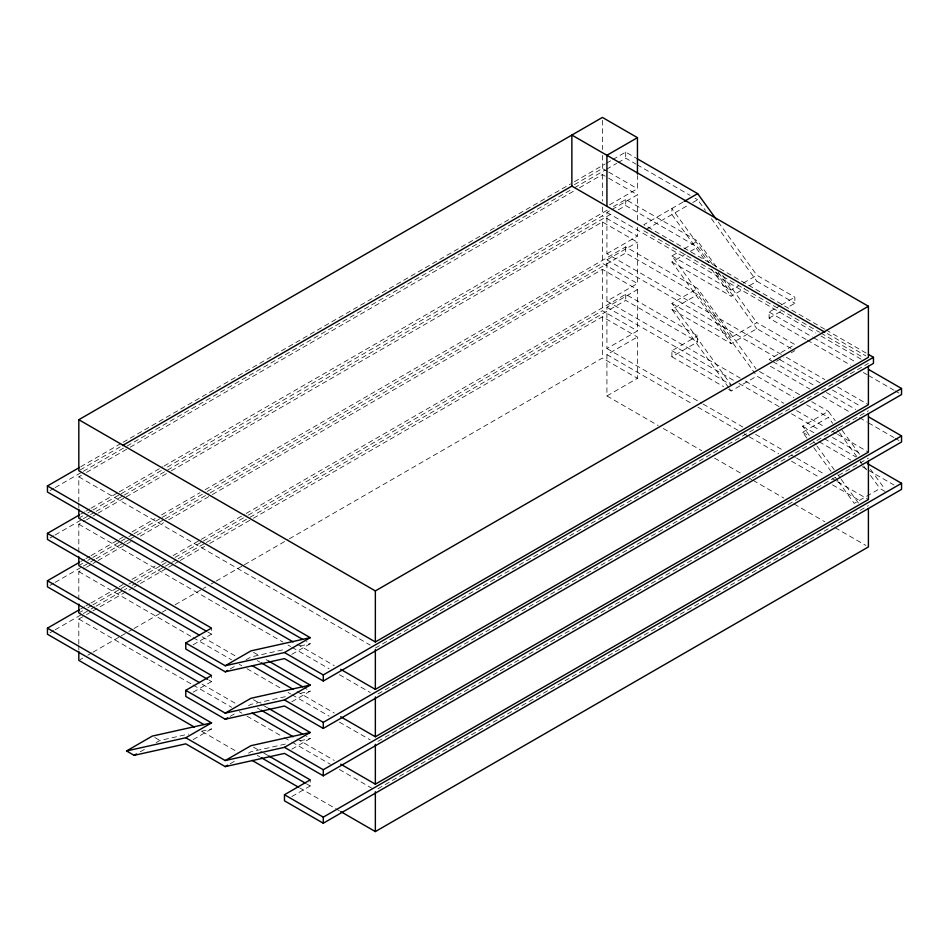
<?xml version="1.0" encoding="UTF-8"?>
<svg xmlns="http://www.w3.org/2000/svg" width="949" height="949" viewBox="0 0 949 949"><rect width="100%" height="100%" fill="white"/><g stroke="black" fill="none" stroke-linecap="round" stroke-linejoin="round"><path stroke-width="0.71" stroke-dasharray="4.75 3.56" d="M80.784 466.706L121.816 443.017M123.097 442.281L570.586 183.928M574.43 181.71L605.201 163.94M606.482 163.204L611.607 160.239M612.888 159.503L625.711 152.101L635.806 157.925M80.096 470.016L121.187 446.303M574.394 184.64L602.401 168.471L607.407 171.366M50.012 490.55L53.856 488.332M55.149 487.584L82.065 472.044M83.346 471.297L125.659 446.872M126.941 446.137L571.867 189.266M574.43 187.783L605.201 170.013M606.482 169.278L616.731 163.358M618.013 162.623L625.711 158.175L635.806 164.011M78.814 501.926L78.814 476.837L81.389 475.354M86.513 472.388L128.886 447.928M130.179 447.193L574.394 190.725M579.483 187.783L602.401 174.545L607.407 177.439M609.448 204.877L637.455 188.709L637.455 175.589M80.784 514.109L84.627 511.891M85.908 511.155L89.752 508.937M91.033 508.19L117.961 492.65M119.242 491.914L162.825 466.742M164.106 466.006L608.534 209.409M613.445 206.585L625.711 199.504L697.657 241.034L717.397 268.235M781.241 354.392L606.921 253.739L606.921 212.422L609.448 210.963M611.986 209.492L637.455 194.782L637.455 221.354M80.096 517.419L82.67 515.936M87.806 512.97L91.65 510.752M92.943 510.004L119.906 494.441M121.187 493.705L162.279 469.98M167.415 467.015L602.401 215.874L637.455 236.111L637.455 227.262M50.012 537.953L53.856 535.734M55.137 534.987L82.065 519.447M83.346 518.712L94.876 512.045M96.157 511.309L123.085 495.769M124.366 495.022L613.445 212.659M618.345 209.824L625.711 205.577L697.657 247.12L708.808 262.493M78.814 552.282L78.814 524.239L85.232 520.538M86.513 519.791L91.65 516.825M92.943 516.09L96.786 513.86M98.079 513.124L125.043 497.549M126.324 496.813L169.978 471.606M171.259 470.87L602.401 221.947L637.455 242.185L637.455 283.514L606.921 301.141L606.921 259.824L637.455 242.185M682.936 202.125L643.802 224.723L824.705 329.161M646.364 229.326L687.847 205.375M692.746 202.54L697.657 199.717L705.38 210.358M606.921 253.739L637.455 236.111M80.784 561.511L84.627 559.293M85.908 558.558L89.752 556.339M91.033 555.592L117.961 540.052M119.242 539.317L123.085 537.087M132.053 531.914L155.126 518.593M161.544 514.892L200.002 492.685M205.126 489.72L625.711 246.906L697.657 288.437L756.033 368.864M80.096 564.821L82.67 563.338M87.806 560.373L91.65 558.154M92.943 557.407L119.906 541.843M121.187 541.108L127.605 537.395M128.886 536.659L132.741 534.429M134.023 533.694L160.986 518.118M162.279 517.383L205.933 492.175M207.214 491.44L602.401 263.276L637.455 283.514M50.012 585.355L53.856 583.137M55.137 582.389L82.065 566.85M83.346 566.114L94.876 559.447M96.157 558.712L123.085 543.172M124.366 542.425L129.491 539.471M130.772 538.724L135.897 535.77M137.19 535.022L164.106 519.483M165.387 518.747L208.97 493.575M210.251 492.839L625.711 252.98L697.657 294.522L755.179 373.752M78.814 599.685L78.814 571.642L85.232 567.941M86.513 567.194L91.65 564.228M92.943 563.492L96.786 561.262M98.079 560.527L132.741 540.503M140.44 536.066L163.56 522.721M168.697 519.755L211.069 495.295M212.351 494.548L602.401 269.35L637.455 289.587L637.455 330.916L606.921 348.544L606.921 307.227L637.455 289.587M771.667 360.905L769.117 359.434L794.871 344.57L756.887 322.636L731.145 337.512L671.904 255.91L679.259 251.663M684.158 248.828L697.657 241.034M791.075 348.449L756.887 328.722L731.145 343.585L671.904 261.983L685.392 254.19M690.291 251.366L697.657 247.12M80.784 608.914L84.627 606.696M85.908 605.96L89.752 603.73M91.033 602.995L117.961 587.455M119.242 586.707L123.085 584.489M132.053 579.317L155.126 565.995M161.544 562.294L167.949 558.593M173.074 555.628L200.002 540.088M201.283 539.34L244.866 514.18M246.147 513.445L625.711 294.309L697.657 335.839L697.657 341.913L671.904 356.788L671.904 350.715L697.657 335.839M80.096 612.224L82.67 610.741M87.806 607.775L91.65 605.557M92.943 604.81L119.906 589.246M121.187 588.51L127.605 584.798M128.886 584.062L132.741 581.832M134.023 581.096L160.986 565.521M162.279 564.785L166.122 562.555M175.114 557.371L202.078 541.808M203.359 541.06L247.013 515.853M248.306 515.117L602.401 310.679L637.455 330.916M50.012 632.758L53.856 630.539M55.137 629.792L82.065 614.252M83.346 613.517L89.752 609.816M91.033 609.068L94.876 606.85M96.157 606.114L123.085 590.575M124.366 589.827L126.929 588.344M132.053 585.391L135.897 583.172M137.19 582.425L164.106 566.885M165.387 566.15L170.512 563.184M171.793 562.449L176.929 559.483M178.21 558.747L205.126 543.208M206.407 542.46L248.709 518.035M249.99 517.3L625.711 300.382L697.657 341.913M78.814 644.134L78.814 619.045L85.232 615.343M86.513 614.596L91.65 611.631M92.943 610.895L132.741 587.906M134.023 587.17L139.159 584.204M140.44 583.457L167.415 567.893M168.697 567.158L173.833 564.192M175.114 563.445L178.97 561.227M180.251 560.479L204.64 546.399M209.776 543.433L252.149 518.973M253.43 518.225L602.401 316.752L637.455 336.99L637.455 378.319L606.921 395.947L606.921 354.629L637.455 336.99M671.904 350.715L731.145 384.914L671.904 303.312L697.657 288.437M728.607 387.5L671.904 309.386L697.657 294.522M80.096 659.626L82.67 658.143M87.806 655.178L91.65 652.959M92.943 652.212L119.906 636.649M121.187 635.901L127.605 632.2M128.886 631.465L132.741 629.234M134.023 628.499L160.986 612.924M162.279 612.188L166.122 609.958M175.114 604.774L202.078 589.21M203.359 588.463L205.933 586.98M211.069 584.015L214.913 581.796M216.206 581.049L243.169 565.485M244.451 564.738L288.105 539.542M289.386 538.795L602.401 358.081L637.455 378.319M671.904 255.91L731.145 290.109L738.5 285.863M743.399 283.027L756.887 275.234L794.871 297.167L794.871 303.241L787.516 307.488M671.904 261.983L731.145 296.183L744.633 288.401M749.532 285.566L756.887 281.319L794.871 303.241M193.133 644.786L211.532 634.169L211.532 628.084M806.045 339.434L769.117 318.117L769.117 312.031L780.161 305.661M781.383 304.949L794.871 297.167M769.117 318.117L782.605 310.323M230.144 668.986L236.277 665.439M246.088 659.78L250.987 656.945L285.839 649.175M193.133 692.189L211.532 681.56L211.532 675.486M776.484 361.261L783.838 357.014M791.193 352.767L794.871 350.644M728.618 389.529L731.145 390.988L756.887 376.124L793.91 397.489M291.829 654.359L310.228 643.742L306.432 641.548M140.262 751.798L146.395 748.263M156.205 742.604L159.883 740.481L188.578 734.087M230.144 716.388L236.277 712.841M248.531 705.759L250.987 704.348L285.839 696.578M193.133 739.591L211.532 728.962L208.994 727.503M375.353 648.048L868.406 363.384M291.829 701.762L310.228 691.145L303.905 687.491M809.367 435.472L802.617 426.172L828.37 411.308L835.239 420.775M806.923 438.177L802.617 432.258L828.37 417.382L832.664 423.313M230.144 763.779L236.277 760.244M248.531 753.162L250.987 751.75L285.839 743.98M377.927 693.968L868.406 410.787M291.829 749.164L310.228 738.547L306.432 736.353M377.927 741.371L868.406 458.189M291.829 796.567L310.228 785.95L310.228 779.876M885.073 491.452L880.008 488.533L854.254 503.397L838.762 482.056M377.927 788.773L868.406 505.592M300.192 645.984L310.228 643.742M300.192 693.387L310.228 691.145M201.485 731.204L211.532 728.962M300.192 740.789L310.228 738.547M637.064 164.735L690.077 195.34M695.131 198.258L697.657 199.717M608.665 172.089L637.455 188.709M608.665 178.163L637.455 194.782M825.986 329.908L867.042 353.609M827.326 333.597L865.832 355.828M643.802 230.797L819.568 332.28M820.861 333.016L863.199 357.465M606.921 212.422L815.855 333.04M820.98 336.005L862 359.683M769.117 312.031L812.415 337.025M813.684 337.761L855.713 362.032M807.326 340.169L850.612 365.163M863.353 372.518L867.172 374.725M868.442 375.46L893.911 390.158M895.18 390.893L899 393.1M786.365 357.346L824.823 379.553M837.647 386.955L868.406 404.713M606.921 259.824L774.835 356.765M779.959 359.73L820.98 383.408M832.51 390.063L860.719 406.35M671.904 303.312L731.145 337.512M772.937 361.64L814.966 385.899M826.425 392.518L855.713 409.422M671.904 309.386L731.145 343.585M770.398 366.255L809.865 389.043M822.605 396.385L850.612 412.566M859.533 417.714L867.172 422.127M868.442 422.863L893.911 437.56M895.18 438.296L899 440.502M759.449 371.522L800.292 395.092M811.775 401.724L828.37 411.308M806.674 404.855L828.37 417.382M606.921 301.141L740.22 378.105M745.356 381.071L783.803 403.266M796.626 410.668L824.823 426.955M832.51 431.392L836.354 433.61M837.647 434.357L868.406 452.115M606.921 307.227L733.814 380.49M738.939 383.443L779.959 407.133M791.502 413.788L819.699 430.075M832.51 437.465L860.719 453.752M802.617 426.172L815.298 433.503M824.183 438.628L855.891 456.932M671.904 356.788L723.577 386.623M802.617 432.258L808.939 435.911M819.094 441.76L850.802 460.075M862.226 466.671L867.303 469.601M868.56 470.324L893.934 484.975M606.921 348.544L701.774 403.313M703.055 404.049L742.782 426.991M755.606 434.393L783.803 450.668M791.502 455.117L795.345 457.335M796.626 458.07L824.823 474.358M832.51 478.794L836.354 481.013M837.647 481.76L868.406 499.518M606.921 354.629L692.794 404.203M697.93 407.168L738.939 430.846M744.075 433.812L747.919 436.03M749.2 436.765L778.678 453.788M791.502 461.19L819.699 477.466M832.51 484.868L860.719 501.155M606.921 395.947L658.191 425.555M663.315 428.509L701.774 450.716M714.585 458.118L742.782 474.393M749.2 478.094L751.762 479.577M753.043 480.313L783.803 498.071M794.064 503.99L824.823 521.76M835.073 527.68L865.844 545.438M78.814 476.837L370.217 645.083M297.049 644.157L334.273 665.652M78.814 524.239L282.932 642.082M288.057 645.047L290.631 646.53M291.912 647.277L329.137 668.76M339.41 674.692L370.217 692.485M253.525 652.331L258.579 655.249M266.147 659.614L268.662 661.073M207.689 631.939L211.532 634.169M257.286 660.575L259.812 662.034M202.054 636.72L235.435 655.984M297.049 691.56L334.273 713.055M78.814 571.642L191.781 636.862M193.062 637.609L231.58 659.84M239.278 664.288L241.853 665.771M246.989 668.737L282.932 689.484M288.057 692.45L290.631 693.933M291.912 694.68L329.137 716.163M339.41 722.094L370.217 739.888M253.525 699.733L262.363 704.834M263.62 705.558L268.662 708.476M208.97 680.089L211.532 681.56M257.286 707.978L259.812 709.437M202.054 684.122L235.435 703.387M297.049 738.963L334.273 760.457M78.814 619.045L191.781 684.265M193.062 685.012L231.58 707.242M239.278 711.691L241.853 713.174M246.989 716.139L282.932 736.887M284.214 737.634L290.631 741.335M291.912 742.082L330.43 764.313M339.41 769.497L371.51 788.026M253.525 747.136L262.363 752.237M263.62 752.96L268.662 755.879M257.286 755.392L259.812 756.839M306.444 783.767L310.228 785.95M202.054 731.525L235.435 750.789M299.611 787.848L334.273 807.86M335.566 808.595L339.41 810.826M154.817 737.551L159.883 740.481M718.251 222.019L756.887 275.234M711.382 218.638L756.887 281.319M842.107 430.229L860.138 455.069M870.435 469.257L885.026 489.364M836.116 428.058L838.691 431.617M839.557 432.803L856.769 456.516M860.209 461.261L862.795 464.808M863.661 465.995L867.101 470.74M870.541 475.485L880.008 488.533M722.545 275.34L756.887 322.636M712.248 264.083L671.904 208.507L671.904 214.581L705.475 260.821M718.263 272.363L731.145 290.109M715.676 271.948L756.887 328.722M711.489 269.125L731.145 296.183M813.649 441.38L816.235 444.939M817.101 446.125L834.313 469.838M837.753 474.583L840.34 478.142M841.194 479.328L858.406 503.041M813.803 447.667L831.016 471.38M835.322 477.311L837.908 480.87M729.449 388.663L731.145 390.988M625.711 152.101L625.711 158.175M625.711 199.504L625.711 205.577M625.711 246.906L625.711 252.98M625.711 294.309L625.711 300.382M602.401 120.345L602.401 149.515M602.401 155.339L602.401 168.471M602.401 174.545L602.401 201.117M602.401 207.024L602.401 215.874M602.401 221.947L602.401 263.276M602.401 269.35L602.401 310.679M602.401 316.752L602.401 358.081M78.814 503.409L78.814 507.834M78.814 645.617L78.814 650.041"/><path stroke-width="1.42" d="M122.468 445.556L571.867 186.099L571.867 135.055L868.406 306.266L868.406 357.31L375.353 641.963L78.814 470.763L78.814 419.719L602.401 117.427L637.455 137.664L637.455 174.13M637.455 137.664L606.921 155.292L606.921 206.336M302.636 639.365L47.45 492.033L47.45 485.947L79.502 467.442M206.407 631.204L47.45 539.435L47.45 533.35L79.502 514.856M684.158 201.425L697.657 193.632L716.542 219.658M207.689 679.342L47.45 586.838L47.45 580.752L79.502 562.259M203.94 724.585L47.45 634.24L47.45 628.155L79.502 609.661M868.323 354.345L873.46 357.31L873.46 363.384L323.289 681.026L284.475 658.606L225.233 671.809L185.779 649.033L185.779 642.959L211.532 628.084L47.45 533.35M185.779 642.959L225.233 665.735L250.987 650.872L310.228 637.669L47.45 485.947M868.442 369.375L901.55 388.497L901.55 394.57L323.289 728.429L284.475 706.009L225.233 719.212L185.779 696.436L185.779 690.35L211.532 675.486L47.45 580.752M225.233 671.809L227.689 670.397M78.814 419.719L375.353 590.919L868.406 306.266M225.233 665.735L284.475 652.532L310.228 637.669M868.442 416.777L901.55 435.899L901.55 441.973L323.289 775.819L284.475 753.411L225.233 766.614L185.779 743.838L134.129 755.345L126.537 750.956L152.291 736.092L211.532 722.889L47.45 628.155M134.129 755.345L136.585 753.933M185.779 690.35L225.233 713.138L250.987 698.274L310.228 685.071L268.662 661.073M126.537 750.956L185.779 737.753L211.532 722.889M225.233 719.212L227.689 717.8M284.475 652.532L323.289 674.941L873.46 357.31M225.233 713.138L284.475 699.935L310.228 685.071M185.779 737.753L225.233 760.54L250.987 745.677L310.228 732.474L268.662 708.476M225.233 766.614L227.689 765.202M340.691 669.353L375.353 689.365L868.406 404.713L868.406 366.338M284.475 699.935L323.289 722.343L901.55 388.497M225.233 760.54L284.475 747.337L310.228 732.474M340.691 716.756L375.353 736.768L868.406 452.115L868.406 413.74M284.475 747.337L323.289 769.746L901.55 435.899M867.303 463.527L901.55 483.302L901.55 489.376L323.289 823.222L284.475 800.814L284.475 794.74L310.228 779.876L268.662 755.879M340.691 764.159L375.353 784.171L868.406 499.518L868.406 461.143M284.475 794.74L323.289 817.148L901.55 483.302M340.691 811.561L375.353 831.573L868.406 546.921L868.406 508.545M637.064 158.661L697.657 193.632M571.867 186.099L824.752 332.114M293.194 641.939L78.814 518.166L78.814 509.305M261.07 662.758L302.636 686.756M199.48 635.237L78.814 565.568L78.814 556.707M252.114 665.617L293.194 689.342M261.07 710.16L302.636 734.158M199.48 682.639L78.814 612.971L78.814 604.11M252.114 713.019L293.194 736.744M261.07 757.575L305.187 783.044M194.355 727.076L78.814 660.374L78.814 651.512M252.114 760.422L298.33 787.112M375.353 590.919L375.353 641.963M375.353 649.519L375.353 689.365M375.353 696.922L375.353 736.768M375.353 744.324L375.353 784.171M375.353 791.727L375.353 831.573M323.289 674.941L323.289 681.026M323.289 722.343L323.289 728.429M323.289 769.746L323.289 775.819M323.289 817.148L323.289 823.222"/></g></svg>
